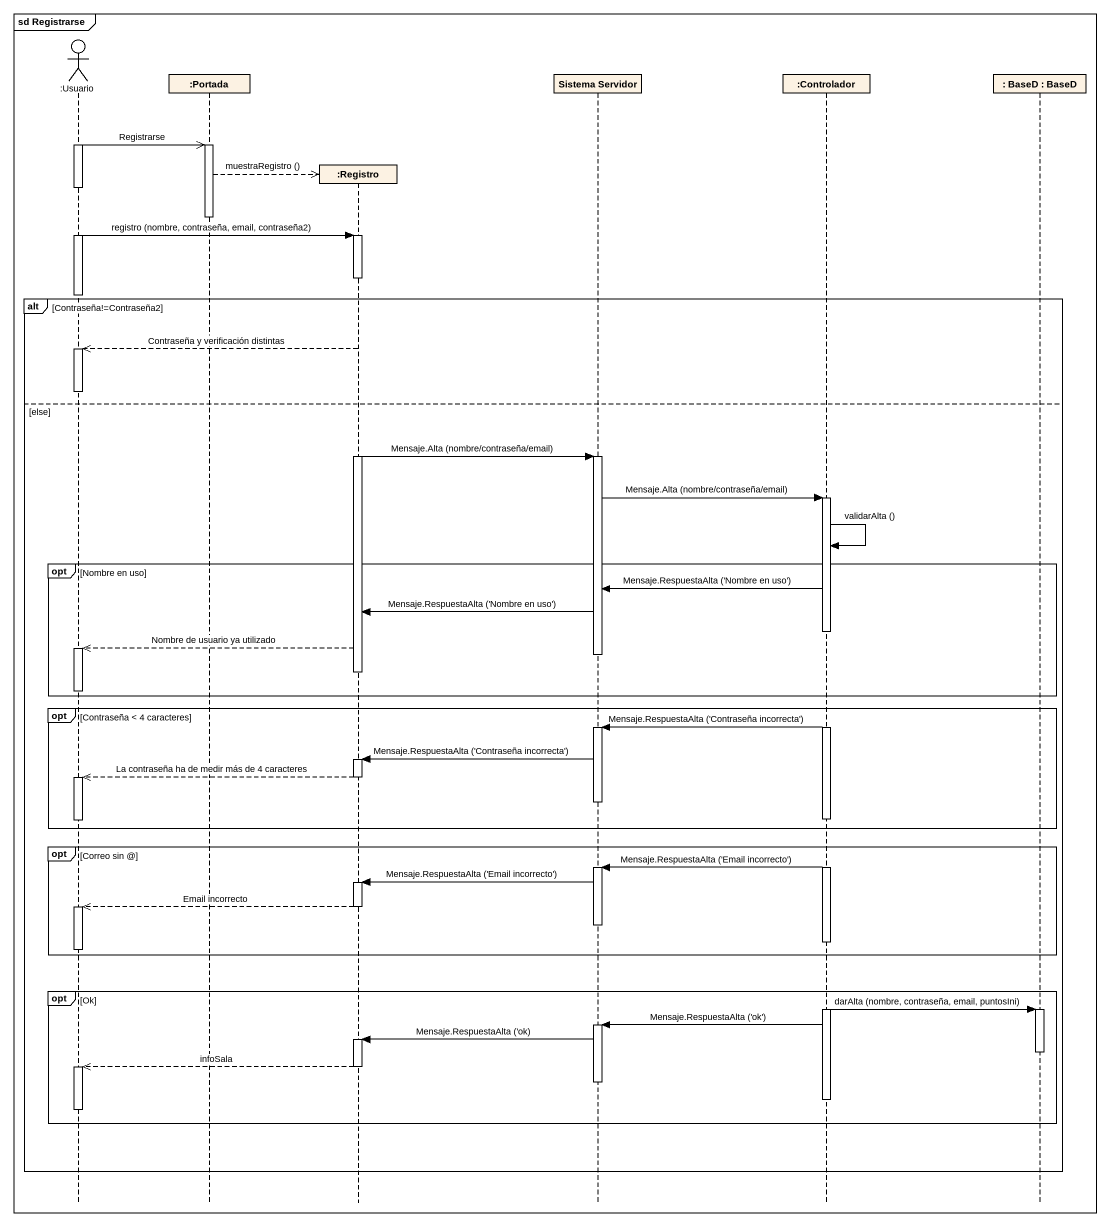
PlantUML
@startuml
mainframe sd Registrarse
hide footbox
actor ":Usuario" as Usuario
participant ":Portada" as Portada
participant ":Registro" as Registro
participant "Sistema Servidor" as Sistema_Servidor
participant ":Controlador" as Controlador
participant ": BaseD : BaseD" as BaseD

activate Usuario
Usuario ->> Portada : Registrarse
activate Portada
Portada -->> Registro ** : muestraRegistro ()
deactivate Portada
Usuario -> Registro : registro (nombre, contraseña, email, contraseña2)
activate Registro
deactivate Registro
deactivate Usuario
alt Contraseña!=Contraseña2
  Registro -->> Usuario : Contraseña y verificación distintas
  activate Usuario
  deactivate Usuario
else else
  activate Registro
  Registro -> Sistema_Servidor : Mensaje.Alta (nombre/contraseña/email)
  activate Sistema_Servidor
  Sistema_Servidor -> Controlador : Mensaje.Alta (nombre/contraseña/email)
  activate Controlador
  Controlador -> Controlador : validarAlta ()
  opt Nombre en uso
    Controlador -> Sistema_Servidor : Mensaje.RespuestaAlta ('Nombre en uso')
    Sistema_Servidor -> Registro : Mensaje.RespuestaAlta ('Nombre en uso')
    deactivate Controlador
    Registro -->> Usuario : Nombre de usuario ya utilizado
    activate Usuario
    deactivate Sistema_Servidor
    deactivate Registro
    deactivate Usuario
  end
  opt Contraseña < 4 caracteres
    activate Controlador
    Controlador -> Sistema_Servidor : Mensaje.RespuestaAlta ('Contraseña incorrecta')
    activate Sistema_Servidor
    Sistema_Servidor -> Registro : Mensaje.RespuestaAlta ('Contraseña incorrecta')
    activate Registro
    Registro -->> Usuario : La contraseña ha de medir más de 4 caracteres
    deactivate Registro
    activate Usuario
    deactivate Sistema_Servidor
    deactivate Usuario
  end
  opt Correo sin @
    Controlador -> Sistema_Servidor : Mensaje.RespuestaAlta ('Email incorrecto')
    activate Sistema_Servidor
    Sistema_Servidor -> Registro : Mensaje.RespuestaAlta ('Email incorrecto')
    activate Registro
    Registro -->> Usuario : Email incorrecto
    deactivate Registro
    activate Usuario
    deactivate Sistema_Servidor
    deactivate Usuario
  end
  opt Ok
    Controlador -> BaseD : darAlta (nombre, contraseña, email, puntosIni)
    activate BaseD
    Controlador -> Sistema_Servidor : Mensaje.RespuestaAlta ('ok')
    activate Sistema_Servidor
    Sistema_Servidor -> Registro : Mensaje.RespuestaAlta ('ok)
    activate Registro
    deactivate BaseD
    Registro -->> Usuario : infoSala
    deactivate Registro
    activate Usuario
    deactivate Sistema_Servidor
    deactivate Controlador
    deactivate Usuario
  end
end
@enduml
